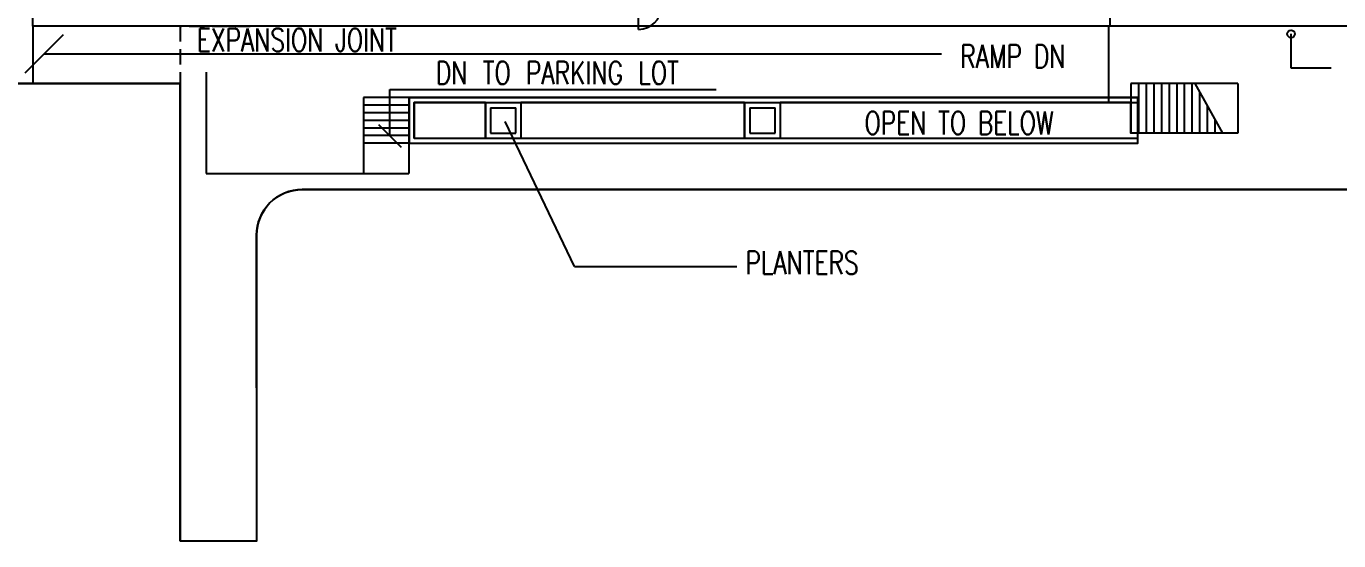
# Model space of a CAD drawing. Extents: x -13345 to 10098, y -1643 to 9113.
# Drawn here: x 3212 to 5277, y -814 to -5 of the extents above; entities that cross this region are included whole.
import ezdxf
from ezdxf.enums import TextEntityAlignment as Align

# ---------------------------------------------------------------- set-up
doc = ezdxf.new("R2010")
doc.units = 0
doc.header["$LTSCALE"] = 192
doc.header["$MEASUREMENT"] = 0
doc.linetypes.add('DASHED', pattern=[0.75, 0.5, -0.25])
doc.layers.get('0').update_dxf_attribs({"linetype": 'CONTINUOUS'})
for name, color, linetype in [('ARCH-DOORS-INTERIOR', 7, 'CONTINUOUS'), ('ARCH-FEATURES', 2, 'CONTINUOUS'), ('ARCH-OPENINGS-BELOW', 1, 'CONTINUOUS'), ('ARCH-SITE-MISC', 8, 'CONTINUOUS'), ('ARCH-WALLS-EXTERIOR', 5, 'CONTINUOUS'), ('ARCH-WALLS-INTERIOR', 1, 'CONTINUOUS'), ('STRUCTURAL-BRACING', 1, 'DASHED'), ('TENANT-DEMISING', 4, 'CONTINUOUS'), ('TEXT-GENERAL', 2, 'CONTINUOUS')]:
    doc.layers.add(name, color=color, linetype=linetype)
doc.layers.add('COMMON AREA FILL', color=7, linetype='CONTINUOUS', true_color=0xdedede)
doc.styles.add('SIMPLEX', font='SIMPLEX.shx', dxfattribs={"width": 0.75})
doc.styles.get("Standard").update_dxf_attribs({"font": 'txt.shx', "width": 0.75})
doc.dimstyles.new('LP-SP-MP (without ticks)', dxfattribs={"dimscale": 0, "dimtxt": 36, "dimasz": 12, "dimexe": 8, "dimexo": 8, "dimgap": 8, "dimtad": 1, "dimdec": 0, "dimrnd": 0.0625, "dimzin": 3, "dimdsep": 46, "dimlunit": 4, "dimtxsty": 'Standard', "dimblk1": 'OBLIQUE', "dimblk2": 'OBLIQUE', "dimsah": 1, "dimcen": 0.5, "dimse1": 1, "dimse2": 1, "dimsd1": 1, "dimsd2": 1, "dimclrt": 256, "dimadec": 0, "dimazin": 0, "dimtfac": 6, "dimtdec": 0, "dimtofl": 0, "dimtmove": 0, "dimatfit": 3, "dimldrblk": 'OBLIQUE', "dimfxl": 1, "dimfrac": 2, "dimtolj": 1, "dimtzin": 3, "dimarcsym": 0})

# ---------------------------------------------------------------- blocks, each defined once
blk = doc.blocks.new('_OBLIQUE')
at = {"color": 0, "linetype": 'ByBlock'}
blk.add_line((-0.5, -0.5), (0.5, 0.5), dxfattribs=at)

msp = doc.modelspace()

# ---------------------------------------------------------------- linework, layer by layer
at = {"layer": 'ARCH-DOORS-INTERIOR'}
msp.add_line((4175.068839429884, -10.22343346397975), (4175.068839429884, 25.77656653602025), dxfattribs=at)
msp.add_arc((4175.068839429884, 25.77656653602025), 36, 270, 0, dxfattribs=at)
at = {"layer": 'ARCH-FEATURES'}
for p, q in [((3222.068839428684, -5.223433469083375), (3222.068839428684, -95.22343346397929)), ((4914.78966298304, -5.223433845046308), (4914.789662983032, -125.2234334693892)), ((4950.068839429881, -95.22343346398384), (4950.068839429881, -173.2234334639838)), ((4962.068839429881, -95.22343346398384), (4962.068839429881, -173.2234334639838)), ((4974.068839429881, -95.22343346398384), (4974.068839429881, -173.2234334639838)), ((4986.068839429881, -95.22343346398384), (4986.068839429881, -173.2234334639838)), ((4998.068839429881, -95.22343346398384), (4998.068839429881, -173.2234334639838)), ((5010.068839429881, -95.22343346398384), (5010.068839429881, -173.2234334639838)), ((5022.068839429881, -95.22343346398384), (5022.068839429881, -173.2234334639838)), ((5034.068839429881, -95.22343346398384), (5034.068839429881, -173.2234334639838)), ((5046.068839429881, -95.22343346398384), (5046.068839429881, -173.2234334639838)), ((5050.665466882212, -95.22343346398384), (5094.068839429881, -173.2234334639838)), ((3814.068839428648, -117.2234334693926), (3742.068839428648, -117.2234334693926)), ((3742.068839428648, -117.2234334693926), (3742.068839428648, -236.8234334639778)), ((5058.068839429881, -108.5280000177486), (5058.068839429881, -173.2234334639838)), ((3814.068839428648, -129.2234334693926), (3742.068839428648, -129.2234334693926)), ((3814.068839428648, -141.2234334693926), (3742.068839428648, -141.2234334693926)), ((3934.068839428648, -124.2234334691925), (3934.068839428648, -181.2234334691816)), ((3942.068839428684, -133.2234334693235), (3942.068839428684, -173.2234334693344)), ((3942.068839428684, -133.2234334693235), (3982.068839428648, -133.2234334693235)), ((3982.068839428648, -173.2234334693344), (3982.068839428648, -133.223433469338)), ((3990.068839428684, -125.2234334691889), (3990.068839428684, -181.2234334691816)), ((4342.068839428648, -124.2234334691925), (4342.068839428648, -181.2234334691816)), ((4350.068839428684, -133.2234334693235), (4350.068839428684, -173.2234334693344)), ((4350.068839428684, -133.2234334693235), (4390.068839428648, -133.2234334693235)), ((4390.068839428648, -173.2234334693344), (4390.068839428648, -133.223433469338)), ((4398.068839428684, -125.2234334691889), (4398.068839428684, -181.2234334691816)), ((5070.068839429881, -130.0931444998319), (5070.068839429881, -173.2234334639838)), ((3814.068839428648, -153.2234334693926), (3742.068839428648, -153.2234334693926)), ((3814.068839428648, -165.2234334693926), (3742.068839428648, -165.2234334693926)), ((5082.068839429881, -151.6582889819078), (5082.068839429881, -173.2234334639838)), ((3814.068839428648, -177.2234334693926), (3742.068839428648, -177.2234334693926)), ((3942.068839428684, -173.2234334693198), (3982.068839428648, -173.2234334693198)), ((4350.068839428684, -173.2234334693344), (4390.068839428648, -173.2234334693344)), ((3814.068839428648, -189.2234334693926), (3742.068839428648, -189.2234334693926))]:
    msp.add_line(p, q, dxfattribs=at)
msp.add_lwpolyline([(4961.059366283916, -117.2234334693926), (3814.068839428648, -117.2234334693926), (3814.068839428648, -189.2234334693271), (4961.059366283916, -189.2234334693271)], close=True, dxfattribs=at)
at = {"layer": 'ARCH-OPENINGS-BELOW'}
for p, q in [((3814.068839428648, -117.2234334693271), (4961.059366283913, -117.2234334693926)), ((3814.068839428648, -189.2234334693271), (3814.068839428648, -117.2234334693271)), ((3822.068839428684, -125.2234334693089), (4961.059366283916, -125.2234334693926)), ((3822.068839428684, -181.2234334693271), (3822.068839428684, -125.2234334693198)), ((3822.068839428684, -181.2234334693271), (4961.059366283924, -181.2234334693853)), ((3814.068839428648, -189.2234334693271), (4961.059366283916, -189.2234334693926))]:
    msp.add_line(p, q, dxfattribs=at)
at = {"layer": 'ARCH-SITE-MISC'}
for p, q in [((8130.538029005911, -261.8701675573898), (3646.02883942992, -261.8701675573789)), ((3574.02883942992, -333.8701675573679), (3574.02883942988, -814.1151725270824))]:
    msp.add_line(p, q, dxfattribs=at)
msp.add_arc((3646.02883942992, -333.8701675573752), 72, 90, 180, dxfattribs=at)
at = {"layer": 'ARCH-WALLS-EXTERIOR'}
for p, q in [((3494.839951307287, -77.22343346908701), (3494.839951307287, -236.8234334639778)), ((3454.028839429891, -95.22343346397929), (2046.068839429885, -95.22343346397929)), ((3454.028839429891, -814.1151725270824), (3454.028839429891, -95.22343346397929)), ((3813.402260222771, -117.223433469327), (3813.402260222771, -236.8234334639778)), ((3494.839951307287, -236.8234334639778), (3813.402260222771, -236.8234334639778))]:
    msp.add_line(p, q, dxfattribs=at)
at = {"layer": 'ARCH-WALLS-INTERIOR'}
for p, q in [((5118.068839429881, -95.22343346398384), (4950.068839429881, -95.22343346398384)), ((5118.068839429881, -95.22343346398384), (5118.068839429881, -173.2234334639838)), ((5118.068839429881, -173.2234334639838), (4950.068839429881, -173.2234334639838))]:
    msp.add_line(p, q, dxfattribs=at)
at = {"layer": 'COMMON AREA FILL'}
msp.add_lwpolyline([(8132.468839429879, -5.223433469188421), (3222.068839428681, -5.223433469079282), (3222.068839428681, 33.9257215089392), (3144.068839429881, 33.9257215089392), (3144.068839429881, -11.2234334639752), (2934.068839429881, -11.2234334639752), (2934.068839429881, -8.223433463975198), (2736.068839429881, -8.223433463975198), (2736.068839429881, -15.7234334639752), (2046.068839429954, -15.7234334639752), (2046.068839429918, -65.2234334639752), (2736.068839429881, -65.2234334639752), (2736.068839429881, -95.2234334639752), (3454.028839429888, -95.2234334639752), (3454.028107313775, -814.1151725270824), (3574.435735558463, -814.1151725270493), (3574.028839429917, -333.8701675573602, -0.4142135623731302), (3646.028839429917, -261.8701675573675), (8130.538029005907, -261.8701675573748, 0.02941927443254039)], format="xyb", dxfattribs=at)
for points in [[(3934.068839428644, -125.2234334693121), (3822.068839428681, -125.2234334693048), (3822.068839428681, -181.223433469323), (3934.068839428644, -181.2234334693267)], [(4342.068839428644, -125.2234334693412), (3990.068839428681, -125.2234334693158), (3990.068839428681, -181.2234334693303), (4342.068839428644, -181.2234334693485)], [(4950.068839429878, -125.2234334693885), (4398.068839428681, -125.2234334693485), (4398.068839428681, -181.2234334693521), (4961.059366283913, -181.2234334693812), (4961.059366283913, -173.2234334639788), (4950.068839429878, -173.2234334639788)]]:
    msp.add_lwpolyline(points, close=True, dxfattribs=at)
at = {"layer": 'STRUCTURAL-BRACING', "ltscale": 0.25}
msp.add_lwpolyline([(3564.139563691046, -5.372621707981125), (3454.028839429891, -5.372621707981125), (3454.028839429891, -95.22343346397929)], dxfattribs=at)
at = {"layer": 'TENANT-DEMISING'}
msp.add_line((4917.068708452017, 628.2765665334798), (4917.068708452016, -5.223433994407541), dxfattribs=at)
at = {"layer": 'TEXT-GENERAL'}
for p, q in [((5202.068839429885, -71.22343346397929), (5202.068839429885, -17.22343346397929)), ((5265.068839429885, -71.22343346397929), (5202.068839429885, -71.22343346397929)), ((4074.600907581967, -382.8486553987964), (3965.505585217332, -154.7402540909202)), ((4074.600907581967, -382.8486553987964), (4329.945990811924, -382.8486553988218))]:
    msp.add_line(p, q, dxfattribs=at)
msp.add_circle((5202.068839429885, -17.22343346397929), 6, dxfattribs=at)

# ---------------------------------------------------------------- texts
at = {"layer": 'ARCH-FEATURES', "insert": (3856.154224323174, -96.37467860241668), "char_height": 36, "attachment_point": 7}
msp.add_mtext('DN TO PARKING LOT', dxfattribs=at)
at = {"layer": 'STRUCTURAL-BRACING', "insert": (3637.524060159743, -26.72437205558299), "char_height": 36, "width": 372.952851388658, "attachment_point": 5, "style": 'SIMPLEX'}
msp.add_mtext('EXPANSION JOINT', dxfattribs=at)
at = {"layer": 'TEXT-GENERAL', "style": 'SIMPLEX', "width": 0.75}
for s, p in [('RAMP DN', (4764.405617923482, -52.38432679246603)), ('OPEN TO BELOW', (4679.5641028563, -157.223433469258))]:
    msp.add_text(s, height=36, dxfattribs=at).set_placement(p, align=Align.MIDDLE_CENTER)
msp.add_text('PLANTERS', height=36, dxfattribs=at).set_placement((4343.442887799664, -377.0425371525856), align=Align.MIDDLE_LEFT)

# ---------------------------------------------------------------- leaders
at = {"layer": 'ARCH-FEATURES'}
msp.add_leader([(3239.534908129732, -48.75189122160009), (4651.86879419411, -48.75189122160009)], dimstyle='LP-SP-MP (without ticks)', override={"dimscale": 1, "dimasz": 60}, dxfattribs=at)
at = {"layer": 'ARCH-FEATURES', "annotation_type": 0, "has_hookline": 1, "hookline_direction": 0, "text_width": 441}
msp.add_leader([(3783.834928436678, -177.5501905134879), (3783.834928436678, -104.3746786024167), (3848.154224323174, -104.3746786024167)], dimstyle='LP-SP-MP (without ticks)', override={"dimscale": 1, "dimasz": 36}, dxfattribs=at)

doc.saveas('drawing.dxf')
